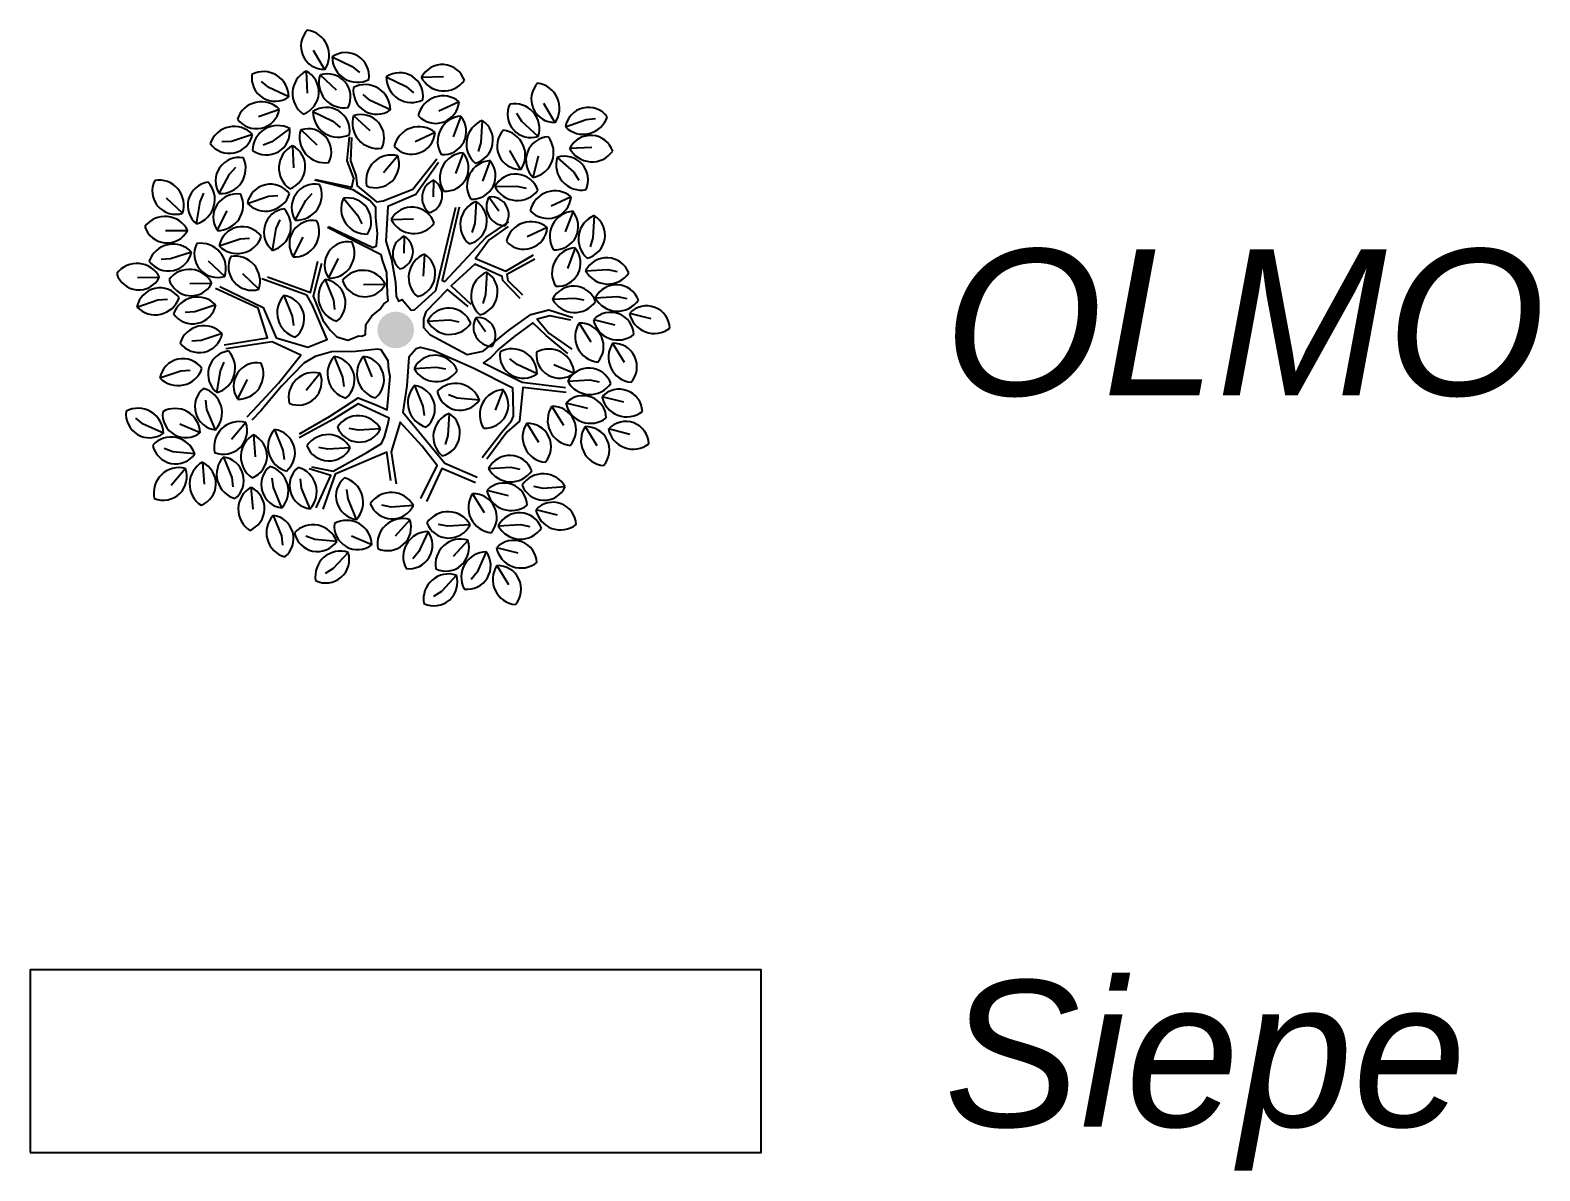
# Model space of a CAD drawing. Extents: x 9555 to 11275, y -8412 to -6382.
# Drawn here: x 9554.55 to 9562.81, y -7819.37 to -7813.13 of the extents above; entities that cross this region are included whole.
import ezdxf

# ---------------------------------------------------------------- set-up
doc = ezdxf.new("R2010")
doc.units = 0
doc.header["$MEASUREMENT"] = 0
doc.layers.add('Ril-Albero', color=104, linetype='Continuous')
doc.layers.add('Ril-Siepe', color=72, linetype='Continuous')
doc.styles.add('ArialCorsivo', font='ariali.ttf')
doc.linetypes.add('ZIGZAG', pattern='A,0.0001,-0.2,[131,ltypeshp.shx,S=0.2,R=0,X=-0.2,Y=0],-0.4,[131,ltypeshp.shx,S=0.2,R=180,X=0.2,Y=0],-0.2', length=0.8001)

# ---------------------------------------------------------------- blocks, each defined once
blk = doc.blocks.new('ALB_OLMO')
at = {"layer": 'Ril-Albero'}
h = blk.add_hatch(color=256, dxfattribs=at)
edge = h.paths.add_edge_path()
edge.add_arc((0, 0), 0.1, 0, 360)
for p, q in [((-0.3885235595244012, 1.423790952101626), (-0.4493036412732181, 1.528660980989116)), ((-0.3475549231570767, 1.494237978383353), (-0.2382469537751604, 1.441857551449175)), ((-0.4907825937189045, 1.416497510610498), (-0.4853005337354261, 1.295411226025863)), ((-0.2382469537751604, 1.441857551449175), (-0.1987870859338727, 1.408444454618802)), ((-0.6950622063395713, 1.326306072265652), (-0.7347456062852871, 1.359453379526713)), ((-0.5854048845449142, 1.274661004030349), (-0.6950622063395713, 1.326306072265652)), ((-0.4138632362919452, 1.396030729656559), (-0.3254443831392564, 1.313120852661996)), ((-0.05156268357495719, 1.383781126506619), (0.05774528580695915, 1.331400699572441)), ((0.05774528580695915, 1.331400699572441), (0.09720515365006577, 1.297987602742069)), ((0.1398588302909047, 1.382141795673306), (0.2609728245679435, 1.386973119105278)), ((-0.1390121258573345, 1.25521251018472), (-0.1786955258030503, 1.28835981744578)), ((-0.02935480406449642, 1.203567441950327), (-0.1390121258573345, 1.25521251018472)), ((0.3465336955650855, 1.248375313754877), (0.2366540036146034, 1.19720506270005)), ((-0.6356217151333112, 1.206175124994843), (-0.750207290497201, 1.166651875954813)), ((-0.4530670149451907, 1.194072628507456), (-0.3437590455650934, 1.141692201573278)), ((-0.2303135710990318, 1.173768467961963), (-0.141894717946343, 1.0908585909674)), ((0.3568937685067795, 1.169456712917054), (0.3138917357409809, 1.056130782636501)), ((0.6905658278792544, 1.140358385026957), (0.6624068082619488, 1.183724106790578)), ((0.8719385206986772, 1.133641050738333), (0.8111584389516793, 1.238511079625823)), ((1.042033688732772, 1.151803474190274), (1.093528083429192, 1.15647717986667)), ((-0.5796951182837802, 1.101706604099491), (-0.677023703150553, 1.029463349301295)), ((-0.5193753280818783, 1.095865379780662), (-0.4309564749273704, 1.012955502786099)), ((-0.3437590455650934, 1.141692201573278), (-0.3042991777219868, 1.108279104742905)), ((0.2157613654308079, 1.079805642859355), (0.1058816734803258, 1.028635391804528)), ((0.4729502002774097, 1.145532651009489), (0.4661314354325441, 1.024514281569282)), ((0.7801456448360113, 1.058704250471237), (0.6905658278792544, 1.140358385026957)), ((0.9280171469854395, 1.110667486246712), (1.042033688732772, 1.151803474190274)), ((-0.8991149671310268, 1.03170856797351), (-0.9507259811598487, 1.028574969274814)), ((-0.7839206533044489, 1.069420785598595), (-0.8991149671310268, 1.03170856797351)), ((-0.677023703150553, 1.029463349301295), (-0.7249876122896239, 1.010150668750612)), ((-0.5650750179047463, 1.00788168316376), (-0.559592957921268, 0.8867953985791246)), ((0.4661314354325441, 1.024514281569282), (0.4502583078337921, 0.9753049325581742)), ((0.9514712109357788, 0.9945151596339201), (1.072585205214637, 0.9993464830649827)), ((0.01061009825571091, 0.9521351259836592), (-0.06688946628491976, 0.8589377076077653)), ((0.3692969420681038, 0.9695195880130996), (0.3262949093023053, 0.8561936577316374)), ((0.5172304366133176, 0.9266848953639055), (0.4742284038475191, 0.8133589650824433)), ((0.68441387736857, 0.8766069150224212), (0.6236337956215721, 0.9814769439090014)), ((0.752174003779146, 0.8348451868687334), (0.7818132687498291, 0.9523758435843774)), ((0.8836510670771531, 0.9434027952920587), (0.9737773010365345, 0.8623521737736155)), ((-0.9657374941016315, 0.7457420132141124), (-0.909010400677289, 0.8528586700313099)), ((-0.909010400677289, 0.8528586700313099), (-0.8740398655845638, 0.8909451228109901)), ((0.9737773010365345, 0.8623521737736155), (1.002226955399237, 0.8191765628744179)), ((-1.070415113219497, 0.7002870825317586), (-1.049301889677736, 0.7474861079617767)), ((-0.492688740214362, 0.7076417599073466), (-0.4577182051234558, 0.7457282126879363)), ((0.207250015473619, 0.8203100816945152), (0.2047717727928102, 0.72757931286651)), ((0.5420992446415767, 0.7843432214003769), (0.6632743450863927, 0.7872649209584779)), ((0.6632743450863927, 0.7872649209584779), (0.7135994621185091, 0.7753948406889322)), ((-1.165971187803734, 0.6380993582479277), (-1.253981320509411, 0.7214429713048958)), ((-1.09031040964328, 0.5807207056686821), (-1.070415113219497, 0.7002870825317586)), ((-0.8114364450502762, 0.6925934030114149), (-0.6966579266463668, 0.7315527794053196)), ((-0.6966579266463668, 0.7315527794053196), (-0.6450839347071451, 0.7352459576150068)), ((-0.5494158336387045, 0.6005251030901491), (-0.492688740214362, 0.7076417599073466)), ((-0.2866809344050125, 0.720255712951257), (-0.208293904133825, 0.6278034832248522)), ((0.439680033687182, 0.7031423028702193), (0.4328612688441353, 0.5821239334291022)), ((0.5101015827549418, 0.7281563543438097), (0.5634887309224723, 0.6522949703285121)), ((0.9596742688736413, 0.7284507496106016), (0.8497945769249782, 0.6772804985557741)), ((-0.9775307144827821, 0.5443586862984375), (-0.922499063099167, 0.6523561799831441)), ((-0.6540934527583886, 0.5550701724077953), (-0.6329802292148088, 0.6022691978378134)), ((-0.208293904133825, 0.6278034832248522), (-0.1859194403423317, 0.5811891122657471)), ((-0.02475096126363496, 0.6043186979522943), (0.09642413918118109, 0.6072403975094858)), ((0.4328612688441353, 0.5821239334291022), (0.4169881412435643, 0.5329145844179948)), ((0.9700343418153352, 0.6495321487727779), (0.9270323090495367, 0.5362062184922252)), ((1.086090773585966, 0.6256080868661229), (1.079272008742919, 0.5045897174250058)), ((-1.137779719121681, 0.5430476164756328), (-1.258977943060017, 0.5413353634321538)), ((-0.9661267915744247, 0.460204089014951), (-0.8513482731705153, 0.4991634654088557)), ((-0.8513482731705153, 0.4991634654088557), (-0.7997742812294746, 0.5028566436185429)), ((-0.6739887491821719, 0.4355037955447187), (-0.6540934527583886, 0.5550701724077953)), ((-0.5612090540216741, 0.3991417761744742), (-0.506177402638059, 0.5071392698591808)), ((0.04704341981778271, 0.5131352884582157), (0.04456517713697394, 0.4204045196302104)), ((0.8289019387393637, 0.5598810787150796), (0.7190222467888816, 0.5087108276602521)), ((1.079272008742919, 0.5045897174250058), (1.063398881142348, 0.4553803684138984)), ((-1.11732318265058, 0.4263300676284416), (-1.23236078633272, 0.3881424906539905)), ((0.1571620632767008, 0.4150963115125705), (0.1503432984336541, 0.2940779420714534)), ((0.9824375153766596, 0.4495950238688238), (0.9394354826108611, 0.3362690935882711)), ((-1.23236078633272, 0.3881424906539905), (-1.283958420517592, 0.3847957972793665)), ((-0.9357589559258486, 0.2924281459299891), (-1.023769088629706, 0.3757717589869571)), ((-0.3685142165559228, 0.2827786153175111), (-0.3134825651723077, 0.3907761090022177)), ((1.039074351752788, 0.3235071804811014), (1.160076322272289, 0.3306110123057806)), ((1.160076322272289, 0.3306110123057806), (1.210781277142814, 0.3204856105148792)), ((-1.291741962319065, 0.2862963396200939), (-1.412940186257401, 0.2845840865766149)), ((-1.005329325689672, 0.2537572224782707), (-1.126527549628008, 0.2520449694347917)), ((-0.7490916281094542, 0.2227325102630857), (-0.8371017608133116, 0.3060761233200537)), ((-0.3865189617517899, 0.2755056294890892), (-0.3409983908641152, 0.1631676620772851)), ((-0.05584133217234921, 0.2483359443112931), (-0.1770395561088662, 0.2466236912678141)), ((0.4986192640353693, 0.3156577505396854), (0.4918004991905036, 0.1946393810985683)), ((-1.300911664768137, 0.1642922311903021), (-1.249337672828915, 0.1679854093999893)), ((-0.6122655316648888, 0.1880920517578488), (-0.5667449607772141, 0.07575408434604469)), ((0.4918004991905036, 0.1946393810985683), (0.4759273715917516, 0.1454300320874609)), ((0.8579327693732921, 0.1676503711769328), (0.978934739892793, 0.1747542030007025)), ((0.978934739892793, 0.1747542030007025), (1.029639694763318, 0.1646288012107107)), ((1.091907340611215, 0.175191867927424), (1.212909311130716, 0.1822956997511938)), ((1.212909311130716, 0.1822956997511938), (1.263614266001241, 0.1721702979612019)), ((-1.415690183173865, 0.1253328547963974), (-1.300911664768137, 0.1642922311903021)), ((-1.099910392900711, 0.09885209665662842), (-1.151508027083764, 0.09550540328200441)), ((-0.9848727892185707, 0.1370396736310795), (-1.099910392900711, 0.09885209665662842)), ((-0.3409983908641152, 0.1631676620772851), (-0.3343340028168313, 0.1118928910691466)), ((1.27864557898647, 0.0924064428136262), (1.396155122061828, 0.06268357985936746)), ((-0.5667449607772141, 0.07575408434604469), (-0.5600805727299303, 0.0244793133388157)), ((0.1743534735614958, 0.04797281834999012), (0.2953554440809967, 0.05507665017466934)), ((0.2953554440809967, 0.05507665017466934), (0.3460603989515221, 0.04495124838467746)), ((0.4386089153395005, 0.06823471794450597), (0.4919960635070311, -0.007626666069882049)), ((1.004239746651365, 0.03781596424232703), (1.067672741182832, -0.06547099766976316)), ((1.08144971186266, 0.05715757590041903), (1.198959254939837, 0.02743471294525079)), ((-1.064078418148711, -0.05835464517804212), (-1.115676052331764, -0.06170133855266613)), ((-0.9490408144665707, -0.02016706820450054), (-1.064078418148711, -0.05835464517804212)), ((1.18669353754558, -0.07276319501943362), (1.250126532077047, -0.1760501569315238)), ((-0.3369810388412589, -0.1454850172203805), (-0.2914604679535842, -0.2578229846321847)), ((-0.1756847825236036, -0.1446735683384759), (-0.130164211635929, -0.25701153575028)), ((0.6636853929830977, -0.1897048734917917), (0.6234247889278777, -0.1572610763787452)), ((-1.290552562213634, -0.2619398316101069), (-1.175774043809724, -0.2229804552171117)), ((-1.175774043809724, -0.2229804552171117), (-1.124200051868684, -0.2192872770074246)), ((-0.9792124501855142, -0.3423989450730005), (-0.9593171537599119, -0.2228325682099239)), ((-0.9593171537599119, -0.2228325682099239), (-0.9382039302181511, -0.1756335427789963)), ((-0.4132468601474102, -0.2371042778613628), (-0.4907464246880409, -0.3303016962381662)), ((0.1000390724166209, -0.2105289474311576), (0.2210410429361218, -0.2034251156073879)), ((0.2210410429361218, -0.2034251156073879), (0.2717459978066472, -0.2135505173973797)), ((0.7742346188060765, -0.2394121160814393), (0.6636853929830977, -0.1897048734917917)), ((0.9759593494636647, -0.2382048680392472), (0.864640361536658, -0.1902463002634249)), ((-0.8664327550231974, -0.378760964443245), (-0.8114011036395823, -0.2707634707585385)), ((-0.2914604679535842, -0.2578229846321847), (-0.2847960799063003, -0.3090977556394137)), ((0.1029210390224762, -0.3042215232389935), (0.1484416099083319, -0.4165594906507977)), ((0.5875255944902165, -0.3259830215092734), (0.544523561724418, -0.4393089517907356)), ((0.9413969451907178, -0.2806735347448921), (1.0623989157084, -0.2735697029202129)), ((1.0623989157084, -0.2735697029202129), (1.113103870580744, -0.2836951047111143)), ((-1.032714392889829, -0.4345792244857876), (-1.039723022395265, -0.3833503720452427)), ((0.3370008143137966, -0.3724452687183657), (0.2885394578497653, -0.3544171479197757)), ((0.4576006639908883, -0.3845950651812018), (0.3370008143137966, -0.3724452687183657)), ((0.9309393164421635, -0.3987078267718971), (1.048448859517521, -0.4284306897261558)), ((1.128135183565973, -0.3634589598586899), (1.245644726641331, -0.3931818228129487)), ((-1.381959195654417, -0.5149115745252857), (-1.422219799709637, -0.4824677774131487)), ((-0.9864403203482652, -0.5466089147766979), (-1.032714392889829, -0.4345792244857876)), ((0.1484416099083319, -0.4165594906507977), (0.1551059979574347, -0.4678342616580267)), ((0.2923545661997196, -0.4561630083244381), (0.2855358013548539, -0.5771813777655552)), ((0.8537293512290489, -0.4180494384299891), (0.9171623457605165, -0.5213364003420793)), ((-1.271409969831439, -0.5646188171158428), (-1.381959195654417, -0.5149115745252857)), ((-1.06968523917385, -0.5634115690736508), (-1.181004227100857, -0.5154530012978285)), ((-0.8209697475122084, -0.5054936859023655), (-0.8984693120528391, -0.5986911042791689)), ((-0.7778964767167054, -0.5724277580366106), (-0.7683784783639567, -0.6932637998597784)), ((-0.6627395707691903, -0.5444931360470946), (-0.6172189998815156, -0.6568311034588987)), ((-0.2044657237347565, -0.5486964695201095), (-0.2552375430823304, -0.5389118606854026)), ((-0.08351419615428313, -0.54078007690714), (-0.2044657237347565, -0.5486964695201095)), ((0.2855358013548539, -0.5771813777655552), (0.2696626737561019, -0.6263907267766626)), ((0.7168987492586893, -0.5105364136406934), (0.7803317437901569, -0.6138233755527835)), ((1.036183142123264, -0.5286285976917497), (1.099616136654731, -0.6319155596038399)), ((1.163453729217508, -0.5399458038400553), (1.280963272292865, -0.569668666794314)), ((-1.219304683780138, -0.6661500627169517), (-1.267766040245988, -0.6481219419174522)), ((-0.6172189998815156, -0.6568311034588987), (-0.6105546118342318, -0.7081058744661277)), ((-0.3707369215535437, -0.6519706001809027), (-0.4215087409011176, -0.6421859913461958)), ((-0.2497853939730703, -0.6440542075679332), (-0.3707369215535437, -0.6519706001809027)), ((-1.098704834104865, -0.6782998591788783), (-1.219304683780138, -0.6661500627169517)), ((-1.058051386862644, -0.7232430924741493), (-1.048533388509895, -0.8440791342964076)), ((-0.94289448091331, -0.6953084704837238), (-0.8973739100274543, -0.8076464378955279)), ((-1.151089114400747, -0.7575005555236203), (-1.228588678943197, -0.8506979738995142)), ((-0.8973739100274543, -0.8076464378955279), (-0.8907095219783514, -0.8589212089027569)), ((-0.66957180303325, -0.8616312658186871), (-0.6765804325405043, -0.8104024133781422)), ((-0.5147718214102497, -0.866292056304701), (-0.5217804509156849, -0.8150632038641561)), ((0.5081982381179841, -0.758299118801915), (0.6292002086356661, -0.7511952869772358)), ((0.6292002086356661, -0.7511952869772358), (0.6799051635080104, -0.7613206887681372)), ((-0.791913224144082, -0.8603418482744019), (-0.7823952257913334, -0.9811778900975696)), ((-0.6232977304935048, -0.9736609561095975), (-0.66957180303325, -0.8616312658186871)), ((-0.4684977488705044, -0.9783217465956113), (-0.5147718214102497, -0.866292056304701)), ((-0.2608538130807574, -0.9241823742904671), (-0.2678624425861926, -0.8729535218499223)), ((0.4205306441563152, -0.895675022487012), (0.4839636386877828, -0.9989619843991022)), ((0.4977406093694299, -0.87633341082892), (0.6152501524447871, -0.9060562737831788)), ((0.8064071729568241, -0.866441173225212), (0.7556353536092502, -0.8566565643895956)), ((0.9273587005372974, -0.8585247806122425), (0.8064071729568241, -0.866441173225212)), ((-0.2145797405410121, -1.036212064580468), (-0.2608538130807574, -0.9241823742904671)), ((-0.02439547656285868, -0.9685203332237506), (-0.07516729591043259, -0.9587357243881343)), ((0.09655605101761466, -0.9606039406107811), (-0.02439547656285868, -0.9685203332237506)), ((0.7659647149794182, -0.9819119206440519), (0.8834742580547754, -1.01163478359922)), ((-0.6708656686168979, -1.014366341235473), (-0.6253450977292232, -1.126704308648186)), ((0.07764051044250664, -1.037919391810647), (-0.003474201905191876, -1.127987947572365)), ((0.2854764900148439, -1.073509302457751), (0.23470467066727, -1.063724693623044)), ((0.4064280175953172, -1.065592909844781), (0.2854764900148439, -1.073509302457751)), ((0.5612393016326678, -1.072016641999653), (0.6822412721503497, -1.064912810174974)), ((0.6822412721503497, -1.064912810174974), (0.7329462270226941, -1.075038211964966)), ((-0.6253450977292232, -1.126704308648186), (-0.6186807096819393, -1.177979079655415)), ((-0.4434979300367559, -1.145819745106564), (-0.4919592865026061, -1.127791624307065)), ((-0.3228980803614832, -1.1579695415694), (-0.4434979300367559, -1.145819745106564)), ((-0.1303506981566898, -1.175353770596303), (-0.2416696860836964, -1.12739520282048)), ((0.1771615698580717, -1.102239021986861), (0.1269902802141587, -1.212578421076614)), ((0.3956565530952503, -1.149830794754962), (0.3145418407493707, -1.23989935051668)), ((-0.259919972237185, -1.216590808244291), (-0.3424442866889876, -1.305369627905748)), ((0.1269902802141587, -1.212578421076614), (0.0943776097283262, -1.252702353258428)), ((0.4951776125126344, -1.214150424931177), (0.4450063228669023, -1.32448982402093)), ((0.5507816728841135, -1.190050934026658), (0.6682912159594707, -1.219773796980917)), ((-0.3424442866889876, -1.305369627905748), (-0.386082703145803, -1.333104169889339)), ((0.5534042854160361, -1.289160542157333), (0.6168372799475037, -1.392447504068514)), ((0.3321297089569271, -1.34129532013867), (0.2496053945051244, -1.430074139800126)), ((0.4450063228669023, -1.32448982402093), (0.4123936523810698, -1.364613756202743)), ((0.2496053945051244, -1.430074139800126), (0.2059669780483091, -1.457808681783717))]:
    blk.add_line(p, q, dxfattribs=at)
for points in [[(-0.4406974677604012, 0.8227579181875626), (-0.2407494401250005, 0.780870739112288), (-0.2300433770178643, 0.829516559777403), (-0.2660738476097322, 0.9249809080629348), (-0.2534350707010162, 1.056522580607634)], [(-0.2418153610706213, 1.053055409185617), (-0.2469224108681374, 0.9256017191619321), (-0.2190327650678228, 0.8452125385138061), (-0.2118524404668278, 0.7886953016459302), (-0.105482900986317, 0.7000715888698323), (-0.06811710086003586, 0.7066428157886548), (0.09392630946967984, 0.7708909078555735), (0.2243317805678089, 0.9368700262848506)], [(0.2334213921349146, 0.9164535405107017), (0.1102313858882553, 0.7407288591639372), (-0.04333151055652706, 0.6752274314821989), (-0.05414299441690673, 0.4862431621286305), (-0.02250505518713908, 0.3844887089326221), (-0.0009172277168545406, 0.2617203856962078), (0.001542589847304043, 0.1851146387289191), (0.01470847051859892, 0.1571664258444798), (0.03511324287501338, 0.1662560374115856), (0.08374735012512247, 0.1087665869345074), (0.1028987868667173, 0.1093873980344142), (0.2191310234338744, 0.2151009861654529), (0.3286983257476095, 0.6718188271443069)], [(-0.3680508557281428, 0.5658943975076909), (-0.125114587823191, 0.4517471491599281), (-0.1047098154649575, 0.4608484741429493), (-0.09995416817582736, 0.5277086581936601), (-0.1096177371746307, 0.6140482546607018), (-0.1083409747261612, 0.669312155913758), (-0.142520725436043, 0.7073339073904208), (-0.2325969019166223, 0.7657838580580574), (-0.4428995901507733, 0.819618722440282)], [(0.3478497624910233, 0.6724279248273888), (0.2533927680651686, 0.270646009425036), (0.2681399600260193, 0.2649767156126472), (0.4949819930188823, 0.508440087281997), (0.6181017187645921, 0.5906097073093406)], [(-0.4069159732262051, 0.3637442474828276), (-0.4525631591495767, 0.185138065562569), (-0.3992788253635808, 0.05418206386639213), (-0.359136945417049, -0.002042337577222497), (-0.3227433588981512, -0.03691317988977971), (-0.2615290418270888, -0.05641601914066996), (-0.2024934203091107, -0.03228638018754282), (-0.185544105957888, -0.034816478252651), (-0.1651393336014735, -0.02572686668554525), (-0.1637102967306419, 0.02951360773295164), (-0.1307018877159862, 0.07657811710851092), (-0.08736224493623013, 0.1117183680107701), (-0.065364447871616, 0.1430986120667512), (-0.0405437173176324, 0.1584666151275087), (-0.04491282184608281, 0.1989598975842455), (-0.04861426160823612, 0.3138802314524582), (-0.07054177817190066, 0.376055048715898), (-0.07930341406245134, 0.4102816530948985), (-0.372443387090243, 0.5596277194299546)], [(0.6143299984996702, 0.5651798790731846), (0.5116150451121939, 0.4920998706129467), (0.4358878044167795, 0.3907553870103584), (0.6022300387721771, 0.3209317084665599), (0.7542350507592346, 0.4109258910275457)], [(-0.702070653973351, 0.289856013251665), (-0.4669823754356912, 0.2046174779798093), (-0.4257394342930638, 0.3769452684055068)], [(0.6806162251195929, 0.1723821544856037), (0.5861826575273881, 0.271337101026802), (0.582434364097935, 0.2926906601578594), (0.4330297306769353, 0.3599842406365497), (0.302659399829281, 0.2407767961585705), (0.4109147994422528, 0.1414821605249017)], [(0.7611342533546122, 0.3873702095061162), (0.6081921680088271, 0.3027173450827831), (0.6138146081539162, 0.2706928630932453), (0.6938172460413625, 0.1912056155515529)], [(-0.9626824680835853, 0.2385629603513735), (-0.725110945148117, 0.1234786386457927), (-0.6545844615866372, -0.04296901646193874), (-0.4803825244471227, -0.09488288046213711), (-0.408462144265286, -0.06573989904700284), (-0.3751726132450131, -0.05163694501788996), (-0.4547887083717796, 0.1352271958639903), (-0.4864617878520221, 0.1901865482759604), (-0.7331580626050709, 0.2788922549707422)], [(-0.9393610548995639, -0.08200983521419403), (-0.7013678489547601, -0.04293387621146394), (-0.7517941090009117, 0.1187932718585216), (-0.9853010762471968, 0.2263341530369871)], [(0.3967649917467497, 0.1280117310125206), (0.2841287741866836, 0.2210162617338938), (0.2209700298990356, 0.1576349625229341), (0.1653664395544183, 0.09835335925072286), (0.152786229731646, 0.06036674802544439), (0.1521302783803549, 0.03273479739891627), (0.1527510894793522, 0.0135950740741464), (0.1868137060209847, -0.0244032505688665), (0.3904748868353636, -0.1344273761442309), (0.4780795323349594, -0.1162715798445788), (0.6178674504244555, -0.003670502535896958), (0.7400501028114377, 0.08384043562818988), (0.8373885978126054, 0.1091882699456619), (0.9682860324228386, 0.0689175424113273)], [(0.9424110943418782, -0.1282192651515288), (0.8234847718722449, -0.03082220306714589), (0.7506975988362683, 0.03893119497479347), (0.6457922364752449, -0.03727629581590008), (0.5666212511914637, -0.1034688150994043), (0.5198027235728659, -0.1502170622161429), (0.480867325572035, -0.1790672082070159), (0.6920719469144387, -0.2850150646781913), (0.9284604147342179, -0.31501312553155)], [(0.957287133891441, 0.05322156367492425), (0.8430227513727004, 0.077163787956124), (0.7745695426146995, 0.05964051617320365), (0.8376228661509231, -0.01732834672020545), (0.9631438423748477, -0.1053195349795715)], [(-0.8124930357262201, -0.4751589623110704), (-0.7546873229912308, -0.4127147364579287), (-0.6412663064947992, -0.2909889073316663), (-0.5196576115376956, -0.1375548584746866), (-0.6753289230364317, -0.06585703321616165), (-0.9302714433342771, -0.1024028941546931)], [(-0.5265568141330732, -0.5679643649446007), (-0.3616670434803382, -0.4729451265038733), (-0.206194860071264, -0.371342947728408), (-0.1029293760857399, -0.4109811507460108), (-0.04734315637688269, -0.4375820213481347), (-0.03124326424585888, -0.2553215526659187), (-0.03780277774785645, -0.2179557525396376), (-0.04090683324284328, -0.1689702427811426), (-0.07885830421764695, -0.1096066455902474), (-0.09894681431796926, -0.104886138551592), (-0.2204500885218295, -0.1179934521387622), (-0.35230802332444, -0.1191530804180729), (-0.4411660044388555, -0.1457776771858335), (-0.5036805107956752, -0.1815153123534401), (-0.6246332544014876, -0.3073174105838916), (-0.7383822465726553, -0.4428767851486555), (-0.7873911831648002, -0.4927525145958498)], [(0.4729607691206184, -0.6977021712764326), (0.5782292474068527, -0.5609011745127646), (0.6329074778113863, -0.4962665396869852), (0.6451714253762475, -0.4721017604824738), (0.6424187723878276, -0.3625344581687386), (0.6402517902497493, -0.3189019799647212), (0.4227570639977785, -0.2085381652977958), (0.208096984652002, -0.1142100184579249), (0.1362117447224591, -0.09656961250493623), (0.1126560632001201, -0.1034688150994043), (0.0711788537173561, -0.1492799888592344), (0.06008624784954009, -0.305290989448622), (0.03863898138297372, -0.4493777315656189), (0.2691941675529961, -0.7280164943877026), (0.4449539891502354, -0.8044231132671484)], [(0.9331457815205795, -0.3416962893834352), (0.6945669047272531, -0.314849137694182), (0.6774770293723122, -0.4994291622679157), (0.608051607005109, -0.5584062166990407), (0.499315957296858, -0.7068269230940132)], [(-0.4616996243839822, -0.7491709254318266), (-0.3420939237275888, -0.7721526495215585), (-0.1589897896919865, -0.6711947086787404), (-0.07701929775430472, -0.6210261438072848), (-0.06128817876742687, -0.5852533683882939), (-0.04272241287435463, -0.5186977331795788), (-0.03548352118741604, -0.4816716221448587), (-0.2059020246470027, -0.4043045030748544), (-0.3396926732493739, -0.4883599832337495), (-0.5281498388394539, -0.5902549974334761)], [(0.1381327451035759, -0.9216275634435078), (0.2274358360646147, -0.7408543993842613), (0.1427361179721629, -0.6346839879915933), (0.02352867349509324, -0.5043136571430296), (-0.02492973250082287, -0.6668958846521491), (0.002889632798542152, -0.8408401266187866)], [(-0.0275535379005305, -0.8241953611086501), (-0.04942248737825139, -0.6684537691089645), (-0.3308139031887549, -0.7894416529652517), (-0.3990679838589131, -0.9802766421998967)], [(-0.4361058083104581, -0.9730260370970427), (-0.354357871294269, -0.7963291421428949), (-0.4736238828572823, -0.759513872613752)], [(0.4367545972727385, -0.8361313329978657), (0.2525259752092097, -0.7584479516699503), (0.1685759158026485, -0.9382840423713787)]]:
    blk.add_lwpolyline(points, dxfattribs=at)
for centre, radius, start, end in [((-0.391381376370191, 1.55262807345116), 0.1272250073595548, 136.8126018271913, 270.862507175707), ((-0.5019710818796739, 1.502675958328837), 0.1381780899274712, 325.1874276581476, 82.58712795063863), ((-0.2093823471095675, 1.493003569720713), 0.1381780899274712, 179.4881435443899, 296.8878438368612), ((-0.2740651879175857, 1.388729622839492), 0.1285797584181445, 351.5176184859993, 124.8583688952516), ((-0.7235826349133276, 1.274967335848487), 0.1381780899274712, 359.8729788877076, 117.2726791800774), ((-0.4265854680816119, 1.294137739459984), 0.1381780899274712, 117.6841435096101, 235.0838438019755), ((-0.5490478433330281, 1.301876766578971), 0.1285797584180805, 289.7136184511437, 63.05436886037743), ((0.02192705166453379, 1.278272770962758), 0.1285797584181445, 351.5176184859993, 124.8583688952516), ((0.2551473260500643, 1.324559387767295), 0.1272250073595548, 19.00143720533754, 153.0513425538587), ((-0.659601618823217, 1.379673379003179), 0.1285797584180731, 171.9024538292772, 305.2432042385908), ((-0.2824976487554522, 1.353179044192075), 0.1381780899274712, 161.933582871799, 279.3332831642119), ((-0.3740045186714269, 1.273480929230573), 0.1272250073595548, 333.5587570407712, 107.6086623893122), ((-0.1035515383409802, 1.308579816922247), 0.1285797584180805, 171.9024538292772, 305.2432042385908), ((-0.1675325544310908, 1.203873773767555), 0.1381780899274712, 359.8729788877076, 117.2726791800774), ((0.08660989247255202, 1.38254671784307), 0.1381780899274712, 179.4881435443899, 296.8878438368612), ((0.2625617982776021, 1.445680493986401), 0.1381780899274712, 207.3762630362881, 324.7759633287268), ((0.8690807038547064, 1.262478172087867), 0.1272250073595548, 136.8126018271913, 270.862507175707), ((0.7584909983434045, 1.212526056964634), 0.1381780899274712, 325.1874276581476, 82.58712795063863), ((-0.7348134029871289, 1.109976405685302), 0.1381780899274712, 44.12241824996118, 161.5221185423971), ((0.257830957420083, 1.142427171809686), 0.1381780899274712, 50.06299110665969, 167.4626913991371), ((0.2183621514959668, 1.2586129680667), 0.1285797584180805, 222.092466048288, 355.4332164575564), ((-0.7626122411948018, 1.228097197101306), 0.1272250073595548, 215.7475924189476, 349.7974977674901), ((-0.3148944388995005, 1.192838219844816), 0.1381780899274712, 179.4881435443899, 296.8878438368612), ((-0.3795772797075188, 1.088564272964504), 0.1285797584181445, 351.5176184859993, 124.8583688952516), ((-0.09894798356253887, 1.130916782497479), 0.1381780899274712, 161.933582871799, 279.3332831642119), ((-0.1904548534785135, 1.051218667535977), 0.1272250073595548, 333.5587570407712, 107.6086623893122), ((0.3672840792332863, 1.031669826825237), 0.1381780899274712, 94.31243046895405, 211.7121307613944), ((0.2587489744164486, 1.085941622378414), 0.1272250073595548, 265.9376046380006, 39.9875099864846), ((0.7401728925888165, 1.180912815443662), 0.1285797584181445, 154.7714632723674, 288.112213681569), ((0.648188543969809, 1.099698250848633), 0.1381780899274712, 342.7419883307584, 100.141688623211), ((1.054759057555202, 1.089005483108849), 0.1285797584181445, 36.96029865048581, 170.3010490597142), ((1.025841706677966, 1.208256112924573), 0.1381780899274712, 224.9308237088843, 342.3305240013535), ((-0.8846163224352495, 0.9747974969513962), 0.1381780899274712, 43.219272996461, 160.6189732888362), ((-0.6452525994627649, 0.9800702559241472), 0.1381780899274712, 61.67697892253818, 179.0766792149646), ((-0.7073035093835642, 1.085931535300006), 0.1285797584181445, 233.7064538640876, 7.047204273370077), ((-0.3880097405435663, 1.053013694316178), 0.1381780899274712, 161.933582871799, 279.3332831642119), ((-0.479516610459541, 0.9733155793546757), 0.1272250073595548, 333.5587570407712, 107.6086623893122), ((0.1270586272858054, 0.9738575009141641), 0.1381780899274712, 50.06299110665969, 167.4626913991371), ((0.08758982136168925, 1.090043297171178), 0.1285797584180805, 222.092466048288, 355.4332164575564), ((0.5244150695434655, 1.017296338807682), 0.1381780899274712, 111.8669911415239, 229.2666914339746), ((0.4033677074567095, 1.037407580060062), 0.1285797584181445, 283.8964660831764, 57.2372164924006), ((0.6815560605245992, 1.005444036371046), 0.1272250073595548, 136.8126018271913, 270.862507175707), ((0.5709663550132973, 0.9554919212478126), 0.1381780899274712, 325.1874276581476, 82.58712795063863), ((-0.9099590237783559, 1.094858620474042), 0.1285797584180779, 215.2487479379654, 348.5894983473027), ((-0.5008778922674537, 0.885521912013246), 0.1381780899274712, 117.6841435096101, 235.0838438019755), ((-0.62334026751887, 0.893260939132233), 0.1285797584180805, 289.7136184511437, 63.05436886037743), ((0.8409941702320793, 0.9278168616201583), 0.1285797584180805, 92.96746323750524, 226.3082136467717), ((0.7259552003015415, 0.9705130123838899), 0.1381780899274712, 280.9379882959649, 38.33768858831505), ((1.074174178922476, 1.058053857946106), 0.1381780899274712, 207.3762630362881, 324.7759633287268), ((1.066759706694938, 0.9369327517269994), 0.1272250073595548, 19.00143720533754, 153.0513425538587), ((-0.8573634796211991, 0.814936140568534), 0.1285797584180779, 79.21647400141998, 212.557224410716), ((-0.9589562099426985, 0.8837536022965651), 0.1381780899274712, 267.1869990598528, 24.58669935230565), ((-0.02434582899877569, 0.8184516652054299), 0.1381780899274712, 75.34623326703263, 192.7459335594848), ((-0.1096560085279634, 0.9066508667983726), 0.1285797584180805, 247.3757082086343, 20.7164586178993), ((0.3796872527946107, 0.8317327019212826), 0.1381780899274712, 94.31243046895405, 211.7121307613944), ((0.271152147977773, 0.8860044974744596), 0.1272250073595548, 265.9376046380006, 39.9875099864846), ((0.5276207473398244, 0.788898009271179), 0.1381780899274712, 94.31243046895405, 211.7121307613944), ((0.4190856425229867, 0.8431698048243561), 0.1272250073595548, 265.9376046380006, 39.9875099864846), ((1.015880531473158, 0.9032960217809887), 0.1381780899274712, 163.1268236740477, 280.5265239664853), ((0.9244437429078971, 0.8214654676467035), 0.1285797584180731, 335.1562986156492, 108.4970490248852), ((0.6554629612728604, 0.7236684982726729), 0.1285797584180779, 18.50259272436405, 151.8433431336652), ((-1.203611685685246, 0.7610462866114176), 0.1285797584180805, 153.6813445145924, 287.0220949238225), ((-1.297124494079981, 0.6815964246907242), 0.1381780899274712, 341.6518695729922, 99.0515698654229), ((-1.009418587414984, 0.6806670281184779), 0.1285797584181445, 97.6741799275573, 231.0149303367921), ((-1.127573067255071, 0.7137796357847037), 0.1381780899274712, 285.6447049860267, 43.04440527837236), ((-0.8709122332129482, 0.6167442539644981), 0.1272250073595548, 79.7153184823766, 213.765223830962), ((-0.6851295936521637, 0.6685240539400183), 0.1285797584180731, 35.87017989271737, 169.21093030201), ((-0.7117729658566532, 0.7883032533463847), 0.1381780899274712, 223.8407049511004, 341.2404052435735), ((-0.4410418191582721, 0.6697192304445707), 0.1285797584180779, 79.21647400141998, 212.557224410716), ((-0.5426345494797715, 0.7385366921735113), 0.1381780899274712, 267.1869990598528, 24.58669935230565), ((0.2495208243726665, 0.7233763714957604), 0.1057495411711105, 113.5610315049344, 230.9607317973635), ((0.1574082211300265, 0.735206077814837), 0.09736700051959025, 285.1862056739101, 59.23611102242769), ((0.6657884791056858, 0.8459399568164372), 0.1381780899274712, 206.473117782822, 323.8728180752245), ((0.8709715307304577, 0.6225026076654103), 0.1381780899274712, 50.06299110665969, 167.4626913991371), ((-0.9729256398059078, 0.6824600180198104), 0.1381780899274712, 268.0901443133883, 25.48984460582823), ((-0.5930969269520574, 0.5354501179945146), 0.1285797584181445, 97.6741799275573, 231.0149303367921), ((-0.7112514067939628, 0.5685627256607404), 0.1381780899274712, 285.6447049860267, 43.04440527837236), ((-0.1610591301432578, 0.6627027214544796), 0.1381780899274712, 155.3853570523178, 272.7850573447079), ((-0.2626854111913417, 0.5939348154697655), 0.1285797584181445, 327.4148319938953, 100.7555824031634), ((0.0886127553658298, 0.5436439748245903), 0.1285797584180779, 18.50259272436405, 151.8433431336652), ((0.4911449029550568, 0.5749059906675029), 0.1381780899274712, 111.8669911415239, 229.2666914339746), ((0.3700975408664817, 0.5950172319207923), 0.1285797584181445, 283.8964660831764, 57.2372164924006), ((0.6018927967415948, 0.6756459887674282), 0.1057495411711105, 150.2277199068154, 267.6274201992668), ((0.5209429478363745, 0.6301290074297867), 0.09736700051959025, 321.8528940758453, 95.9027994243566), ((0.8315027248045226, 0.7386884039224242), 0.1285797584180805, 222.092466048288, 355.4332164575564), ((-1.262077515908459, 0.4826883400546649), 0.1381780899274712, 25.90130893526785, 143.301009227705), ((-0.4545905727500212, 0.4715273438405347), 0.1272250073595548, 79.7153184823766, 213.765223830962), ((-0.5566039793447999, 0.5372431078958471), 0.1381780899274712, 268.0901443133883, 25.48984460582823), ((0.09893827319865522, 0.6659154333683546), 0.1381780899274712, 206.473117782822, 323.8728180752245), ((0.7401992005943612, 0.4539329367698883), 0.1381780899274712, 50.06299110665969, 167.4626913991371), ((0.9804246525436611, 0.5117452626809609), 0.1381780899274712, 94.31243046895405, 211.7121307613944), ((0.8718895477250044, 0.566017058234138), 0.1272250073595548, 265.9376046380006, 39.9875099864846), ((1.13755564285384, 0.4973717746634065), 0.1381780899274712, 111.8669911415239, 229.2666914339746), ((1.016508280765265, 0.5174830159157864), 0.1285797584181445, 283.8964660831764, 57.2372164924006), ((-1.251547847603433, 0.6035784672594673), 0.1272250073595548, 197.5264831042552, 331.5763884528031), ((-0.8398199401763122, 0.4361347399435545), 0.1285797584180731, 35.87017989271737, 169.21093030201), ((-0.8664633123808017, 0.5559139393499208), 0.1381780899274712, 223.8407049511004, 341.2404052435735), ((0.08931422871683026, 0.4162015782594608), 0.1057495411711105, 113.5610315049344, 230.9607317973635), ((-0.002798374525809777, 0.4280312845785375), 0.09736700051959025, 285.1862056739101, 59.23611102242769), ((0.700730394670245, 0.5701187330269022), 0.1285797584180805, 222.092466048288, 355.4332164575564), ((-1.217627257919958, 0.3312917752373323), 0.1381780899274712, 43.45586960788391, 160.8555699002862), ((-1.243465520970858, 0.4512472255328248), 0.1285797584181445, 215.4853445494331, 348.8260949586979), ((-0.9733994538073603, 0.415375074293479), 0.1285797584180805, 153.6813445145924, 287.0220949238225), ((-1.066912262202095, 0.3359252123727856), 0.1381780899274712, 341.6518695729922, 99.0515698654229), ((-0.2618957352860889, 0.3551641829835717), 0.1272250073595548, 79.7153184823766, 213.765223830962), ((-0.3639091418790485, 0.420879947038884), 0.1381780899274712, 268.0901443133883, 25.48984460582823), ((0.2086269325445755, 0.2868599993098542), 0.1381780899274712, 111.8669911415239, 229.2666914339746), ((0.0875795704578195, 0.3069712405631435), 0.1285797584181445, 283.8964660831764, 57.2372164924006), ((0.9928278261049854, 0.3118081377770068), 0.1381780899274712, 94.31243046895405, 211.7121307613944), ((0.8842927212881477, 0.3660799333301838), 0.1272250073595548, 265.9376046380006, 39.9875099864846), ((-1.416039759105843, 0.225937063199126), 0.1381780899274712, 25.90130893526785, 143.301009227705), ((-1.12962712247645, 0.1933979460573028), 0.1381780899274712, 25.90130893526785, 143.301009227705), ((-0.7867321259909659, 0.3456794386265756), 0.1285797584180805, 153.6813445145924, 287.0220949238225), ((-0.8802449343857006, 0.2662295767058822), 0.1381780899274712, 341.6518695729922, 99.0515698654229), ((1.154465422050635, 0.266782801503723), 0.1285797584181445, 20.48126652935658, 153.8220169385521), ((-1.405510090800817, 0.3468271904039284), 0.1272250073595548, 197.5264831042552, 331.5763884528031), ((-1.119097454171424, 0.3142880732621052), 0.1272250073595548, 197.5264831042552, 331.5763884528031), ((-0.2852151556617173, 0.1815337006601112), 0.1381780899274712, 137.1502333019066, 254.5499335943596), ((-0.4032564676454058, 0.1480199041261585), 0.1285797584181445, 309.1797082434943, 82.52045865273365), ((-0.1801391289573075, 0.1879766678903252), 0.1381780899274712, 25.90130893526785, 143.301009227705), ((-0.169609460652282, 0.3088667950951276), 0.1272250073595548, 197.5264831042552, 331.5763884528031), ((0.550084133303244, 0.187421438336969), 0.1381780899274712, 111.8669911415239, 229.2666914339746), ((0.429036771214669, 0.2075326795902583), 0.1285797584181445, 283.8964660831764, 57.2372164924006), ((1.160563054419981, 0.3893378698303422), 0.1381780899274712, 208.4517915877184, 325.8514918801984), ((-1.289383331775753, 0.1012635057240914), 0.1285797584180805, 35.87017989271737, 169.21093030201), ((-1.316026703980242, 0.2210427051313673), 0.1381780899274712, 223.8407049511004, 341.2404052435735), ((-1.085176864487948, 0.04200138123997021), 0.1381780899274712, 43.45586960788391, 160.8555699002862), ((-0.5109617255748162, 0.09412012292887084), 0.1381780899274712, 137.1502333019066, 254.5499335943596), ((-0.6290030375603237, 0.06060632639491814), 0.1285797584181445, 309.1797082434943, 82.52045865273365), ((0.9733238396711386, 0.1109259921995545), 0.1285797584181445, 20.48126652935658, 153.8220169385521), ((0.9794214720404852, 0.2334810605252642), 0.1381780899274712, 208.4517915877184, 325.8514918801984), ((1.207298410909061, 0.1184674889500457), 0.1285797584181445, 20.48126652935658, 153.8220169385521), ((1.213396043278408, 0.2410225572757554), 0.1381780899274712, 208.4517915877184, 325.8514918801984), ((-1.111015127538849, 0.1619568315345532), 0.1285797584181445, 215.4853445494331, 348.8260949586979), ((0.2897445438593422, -0.008751560627388244), 0.1285797584181445, 20.48126652935658, 153.8220169385521), ((1.175668490888711, -0.03076280076857074), 0.1272250073595548, 2.522405084136006, 136.5723104326566), ((1.414332020935035, 0.1185287322923614), 0.1381780899274712, 190.8972309151256, 308.296931207629), ((1.372864358012521, 0.004486066144636425), 0.1272250073595548, 2.522405084136006, 136.5723104326566), ((-1.04934488973413, -0.1152053605947003), 0.1381780899274712, 43.45586960788391, 160.8555699002862), ((0.2958421762286889, 0.113803507699231), 0.1381780899274712, 208.4517915877184, 325.8514918801984), ((0.5304001293243346, 0.01572435236812453), 0.1057495411711105, 150.2277199068154, 267.6274201992668), ((0.4494502804191143, -0.02979262896860746), 0.09736700051959025, 321.8528940758453, 95.9027994243566), ((1.119660836453477, -0.03815216436942137), 0.1381780899274712, 146.6477915528503, 264.0474918453596), ((1.008767523109782, -0.09068404943536734), 0.1285797584180805, 318.6772664945029, 92.018016903765), ((1.217136153811225, 0.08327986537915422), 0.1381780899274712, 190.8972309151256, 308.296931207629), ((-1.075183152786849, 0.004750089699882665), 0.1285797584181445, 215.4853445494331, 348.8260949586979), ((1.302114627347692, -0.148731323631182), 0.1381780899274712, 146.6477915528503, 264.0474918453596), ((1.191221314003997, -0.201263208697128), 0.1285797584180805, 318.6772664945029, 92.018016903765), ((-1.164245710815521, -0.286009180682413), 0.1285797584180731, 35.87017989271737, 169.21093030201), ((-0.8983206279553997, -0.2424526226232047), 0.1285797584181445, 97.6741799275573, 231.0149303367921), ((-1.016475107797305, -0.2093400149569788), 0.1381780899274712, 285.6447049860267, 43.04440527837236), ((-0.2356772327511862, -0.239456946048449), 0.1381780899274712, 137.1502333019066, 254.5499335943596), ((-0.3537185447348747, -0.2729707425833112), 0.1285797584181445, 309.1797082434943, 82.52045865273365), ((-0.07438097643353103, -0.2386454971665444), 0.1381780899274712, 137.1502333019066, 254.5499335943596), ((-0.1924222884172195, -0.2721592937014066), 0.1285797584181445, 309.1797082434943, 82.52045865273365), ((0.2154301427144674, -0.2672533264085359), 0.1285797584181445, 20.48126652935658, 153.8220169385521), ((0.6982012929875054, -0.1357217711129124), 0.1285797584180779, 172.9108376955094, 306.2515881047649), ((0.6360728768831905, -0.2415375818673056), 0.1381780899274712, 0.8813627538889297, 118.2810630463405), ((0.8968543315422721, -0.1364720459305317), 0.1272250073595548, 173.4096821764583, 307.4595875249638), ((0.8378482735788566, -0.2425078035503248), 0.1381780899274712, 1.78450800741975, 119.1842082998735), ((-1.190889083020011, -0.1662299812760466), 0.1381780899274712, 223.8407049511004, 341.2404052435735), ((-0.7598142737533635, -0.3063753967771845), 0.1272250073595548, 79.7153184823766, 213.765223830962), ((-0.8618276803463232, -0.2406596327218722), 0.1381780899274712, 268.0901443133883, 25.48984460582823), ((-0.4482027874018968, -0.3707877386395921), 0.1381780899274712, 75.34623326703263, 192.7459335594848), ((-0.5335129669329035, -0.2825885370475589), 0.1285797584180805, 247.3757082086343, 20.7164586178993), ((0.221527775085633, -0.1446982580828262), 0.1381780899274712, 208.4517915877184, 325.8514918801984), ((1.056788015486745, -0.3373979137222705), 0.1285797584181445, 20.48126652935658, 153.8220169385521), ((-0.9705594617662427, -0.4190136460338181), 0.1285797584180731, 129.564543586784, 262.9052939960098), ((-1.088373012600641, -0.4533195220992638), 0.1381780899274712, 317.5350686451913, 74.93476893759345), ((0.2042248451107298, -0.3981934520679715), 0.1381780899274712, 137.1502333019066, 254.5499335943596), ((0.0861835331270413, -0.4317072486019242), 0.1285797584181445, 309.1797082434943, 82.52045865273365), ((0.3272192227686901, -0.4303538274098173), 0.1381780899274712, 19.33906868006902, 136.7387689724586), ((0.5979159052185423, -0.4637699076019999), 0.1381780899274712, 94.31243046895405, 211.7121307613944), ((0.4893808004017046, -0.4094981120488228), 0.1272250073595548, 265.9376046380006, 39.9875099864846), ((1.062885647857911, -0.2148428453965607), 0.1381780899274712, 208.4517915877184, 325.8514918801984), ((1.222353962590205, -0.4513793365276797), 0.1272250073595548, 2.522405084136006, 136.5723104326566), ((0.3526498387636821, -0.3103112946846522), 0.1285797584181445, 191.3685436216519, 324.709294030828), ((1.066625758388909, -0.3725855372931619), 0.1381780899274712, 190.8972309151256, 308.296931207629), ((1.025158095466395, -0.4866282034408869), 0.1272250073595548, 2.522405084136006, 136.5723104326566), ((1.263821625512719, -0.3373366703799547), 0.1381780899274712, 190.8972309151256, 308.296931207629), ((-1.34744329565001, -0.4609284721473159), 0.1285797584180779, 172.9108376955094, 306.2515881047649), ((-1.409571711754324, -0.5667442829007996), 0.1381780899274712, 0.8813627538889297, 118.2810630463405), ((-1.148790257095243, -0.4616787469640258), 0.1272250073595548, 173.4096821764583, 307.4595875249638), ((-1.207796315058658, -0.5677145045838188), 0.1381780899274712, 1.78450800741975, 119.1842082998735), ((-0.2045580004851217, -0.6074252715498005), 0.1381780899274712, 28.83662693101165, 146.2363272234466), ((0.3438194354657753, -0.5843993205271545), 0.1381780899274712, 111.8669911415239, 229.2666914339746), ((0.2227720733790193, -0.5642880792747746), 0.1285797584181445, 283.8964660831764, 57.2372164924006), ((0.9691504410329799, -0.4940175670417375), 0.1381780899274712, 146.6477915528503, 264.0474918453596), ((0.858257127687466, -0.5465494521076835), 0.1285797584180805, 318.6772664945029, 92.018016903765), ((-0.855925674766695, -0.6391771466805949), 0.1381780899274712, 75.34623326703263, 192.7459335594848), ((-0.9412358542977017, -0.5509779450885617), 0.1285797584180805, 247.3757082086343, 20.7164586178993), ((-0.7096536074386677, -0.6925780611109076), 0.1381780899274712, 119.5956726292563, 236.9953729216857), ((-0.830970990451533, -0.6898597253484695), 0.1272250073595548, 291.2208467982899, 65.27075214683572), ((-0.5614357646791177, -0.6384650648760726), 0.1381780899274712, 137.1502333019066, 254.5499335943596), ((-0.6794770766628062, -0.6719788614100253), 0.1285797584181445, 309.1797082434943, 82.52045865273365), ((-0.3708291983039089, -0.7106994022115032), 0.1381780899274712, 28.83662693101165, 146.2363272234466), ((-0.1992836582103337, -0.4848320123282974), 0.1285797584180731, 200.8661018726156, 334.2068522818938), ((0.8323198390608013, -0.5865045422524418), 0.1381780899274712, 146.6477915528503, 264.0474918453596), ((0.7214265257171064, -0.6390364273192972), 0.1285797584180805, 318.6772664945029, 92.018016903765), ((1.151604231927195, -0.6045967263034981), 0.1381780899274712, 146.6477915528503, 264.0474918453596), ((1.040710918581681, -0.6571286113694441), 0.1285797584180805, 318.6772664945029, 92.018016903765), ((1.299140171164254, -0.5138235143613201), 0.1381780899274712, 190.8972309151256, 308.296931207629), ((1.257672508243559, -0.6278661805090451), 0.1272250073595548, 2.522405084136006, 136.5723104326566), ((-1.229086275327063, -0.7240586214084033), 0.1381780899274712, 19.33906868006902, 136.7387689724586), ((-1.203655659330252, -0.6040160886832382), 0.1285797584181445, 191.3685436216519, 324.709294030828), ((-0.3655548560291209, -0.5881061429900001), 0.1285797584180731, 200.8661018726156, 334.2068522818938), ((-0.9898085175846063, -0.8433933955475368), 0.1381780899274712, 119.5956726292563, 236.9953729216857), ((-1.111125900595653, -0.8406750597850987), 0.1272250073595548, 291.2208467982899, 65.27075214683572), ((-0.8415906748250563, -0.7892803993127018), 0.1381780899274712, 137.1502333019066, 254.5499335943596), ((-0.9596319868087448, -0.8227941958466545), 0.1285797584181445, 309.1797082434943, 82.52045865273365), ((0.6235893084140116, -0.8150234977792934), 0.1285797584181445, 20.48126652935658, 153.8220169385521), ((-1.186045041657053, -0.8911840163018496), 0.1381780899274712, 75.34623326703263, 192.7459335594848), ((-1.271355221186241, -0.8029848147089069), 0.1285797584180805, 247.3757082086343, 20.7164586178993), ((-0.6074168719114823, -0.8460656873667176), 0.1285797584180805, 129.564543586784, 262.9052939960098), ((-0.7252304227458808, -0.8803715634321634), 0.1381780899274712, 317.5350686451913, 74.93476893759345), ((-0.452616890286663, -0.8507264778527315), 0.1285797584180805, 129.564543586784, 262.9052939960098), ((-0.5704304411228804, -0.8850323539181773), 0.1381780899274712, 317.5350686451913, 74.93476893759345), ((-0.1986988819571707, -0.9086167958375881), 0.1285797584180731, 129.564543586784, 262.9052939960098), ((-0.3165124327933881, -0.9429226719030339), 0.1381780899274712, 317.5350686451913, 74.93476893759345), ((0.6296869407851773, -0.6924684294535837), 0.1381780899274712, 208.4517915877184, 325.8514918801984), ((0.8063148962046398, -0.925169975254903), 0.1381780899274712, 28.83662693101165, 146.2363272234466), ((-0.7236703548660444, -0.9804921513477893), 0.1381780899274712, 119.5956726292563, 236.9953729216857), ((-0.8449877378770907, -0.9777738155862608), 0.1272250073595548, 291.2208467982899, 65.27075214683572), ((-0.02448775331322395, -1.027249135253442), 0.1381780899274712, 28.83662693101165, 146.2363272234466), ((0.5359517339584272, -0.9716431510987604), 0.1381780899274712, 146.6477915528503, 264.0474918453596), ((0.4250584206147323, -1.024175036164706), 0.1285797584180805, 318.6772664945029, 92.018016903765), ((0.6334270513161755, -0.8502111213501848), 0.1381780899274712, 190.8972309151256, 308.296931207629), ((0.5919593883936614, -0.9642537874979098), 0.1272250073595548, 2.522405084136006, 136.5723104326566), ((0.8115892384812469, -0.8025767160333999), 0.1285797584180805, 200.8661018726156, 334.2068522818938), ((-0.01921341103843588, -0.9046558760319385), 0.1285797584180731, 200.8661018726156, 334.2068522818938), ((0.9016511569261638, -0.9557896311653167), 0.1381780899274712, 190.8972309151256, 308.296931207629), ((0.8601834940054687, -1.069832297313042), 0.1272250073595548, 2.522405084136006, 136.5723104326566), ((-0.5695618625268253, -1.108338270064451), 0.1381780899274712, 137.1502333019066, 254.5499335943596), ((-0.6876031745105138, -1.141852066598403), 0.1285797584181445, 309.1797082434943, 82.52045865273365), ((-0.4532795215836813, -1.203728303798016), 0.1381780899274712, 19.33906868006902, 136.7387689724586), ((-0.2080089667888387, -1.072874760121522), 0.1285797584180342, 173.8139829489985, 307.1547333583351), ((-0.2684617740414978, -1.179656706106471), 0.1381780899274712, 1.78450800741975, 119.1842082998735), ((0.03743968559138011, -1.170120292781576), 0.1381780899274712, 73.08606629330511, 190.4857665856996), ((-0.04432580423963373, -1.078625317150909), 0.1285797584180342, 245.1155412348838, 18.45629164418812), ((0.2853842132644786, -1.132238104488351), 0.1381780899274712, 28.83662693101165, 146.2363272234466), ((0.2906585555392667, -1.009644845266848), 0.1285797584180731, 200.8661018726156, 334.2068522818938), ((0.6766303719305142, -1.128741020977031), 0.1285797584181445, 20.48126652935658, 153.8220169385521), ((0.6827280042998609, -1.006185952650412), 0.1381780899274712, 208.4517915877184, 325.8514918801984), ((-0.4278489055868704, -1.083685771072851), 0.1285797584181463, 191.3685436216519, 324.709294030828), ((0.1787065137777972, -1.240408474776814), 0.1381780899274712, 90.64062696592656, 208.0403272583452), ((0.0731526770232449, -1.177836009269413), 0.1285797584181463, 262.670101907516, 36.01085231671396), ((0.3554557282459427, -1.282031695725891), 0.1381780899274712, 73.08606629330511, 190.4857665856996), ((0.2739332328637829, -1.192146326966395), 0.1272250073595548, 244.7112404622563, 18.76114581084303), ((0.645000451910164, -1.277971310694738), 0.1272250073595548, 2.522405084136006, 136.5723104326566), ((-0.3021995806630002, -1.348141632063744), 0.1381780899274712, 72.18292103976037, 189.5826213321866), ((-0.382512750051319, -1.255369218513806), 0.1285797584180779, 244.2123959813674, 17.55314639065549), ((0.4967225564305409, -1.352319877721129), 0.1381780899274712, 90.64062696592656, 208.0403272583452), ((0.3911687196778075, -1.289747412213728), 0.1285797584181445, 262.670101907516, 36.01085231671396), ((0.6864681148308591, -1.163928644547923), 0.1381780899274712, 190.8972309151256, 308.296931207629), ((0.6688253752199671, -1.365128670768172), 0.1381780899274712, 146.6477915528503, 264.0474918453596), ((0.5579320618744532, -1.417660555835027), 0.1285797584180805, 318.6772664945029, 92.018016903765), ((0.2898501005329308, -1.472846143958122), 0.1381780899274712, 72.18292103976037, 189.5826213321866), ((0.209536931144612, -1.380073730408185), 0.1285797584180779, 244.2123959813674, 17.55314639065549)]:
    blk.add_arc(centre, radius, start, end, dxfattribs=at)

msp = doc.modelspace()

# ---------------------------------------------------------------- linework, layer by layer
at = {"layer": 'Ril-Siepe', "linetype": 'ZIGZAG', "ltscale": 0.2}
msp.add_lwpolyline([(9554.550765405253, -7819.268329141312), (9558.550765405253, -7819.268329141312), (9558.550765405253, -7818.268329141312), (9554.550765405253, -7818.268329141312)], close=True, dxfattribs=at)

# ---------------------------------------------------------------- block references
at = {"layer": 'Ril-Albero'}
msp.add_blockref('ALB_OLMO', (9556.550765405253, -7814.768329141313), dxfattribs=at)

# ---------------------------------------------------------------- texts
at = {"layer": 'Ril-Albero', "color": 7, "style": 'ArialCorsivo'}
msp.add_text('OLMO', height=0.8, dxfattribs=at).set_placement((9559.550765405253, -7815.126594912291))
at = {"layer": 'Ril-Siepe', "color": 7, "linetype": 'ZIGZAG', "ltscale": 0.2, "style": 'ArialCorsivo'}
msp.add_text('Siepe', height=0.8, dxfattribs=at).set_placement((9559.55076540525, -7819.126594912292))

doc.saveas('drawing.dxf')
